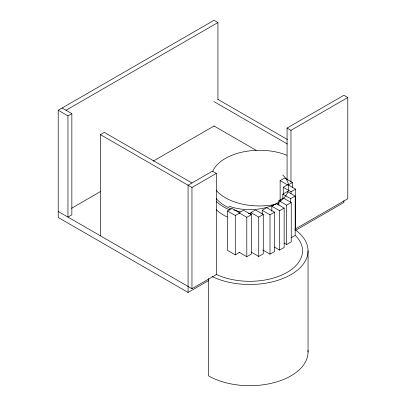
<?xml version="1.0" encoding="UTF-8"?>
<svg xmlns="http://www.w3.org/2000/svg" width="406" height="406" viewBox="0 0 406 406"><rect width="100%" height="100%" fill="white"/><g stroke="black" fill="none" stroke-linecap="round" stroke-linejoin="round"><path stroke-width="0.61" d="M208.628 280.566L188.069 292.437L58.215 217.469L58.215 110.265L214.038 20.3L217.931 22.548L217.931 99.719M66.005 110.265L217.931 22.548M67.954 115.883L71.852 113.634L71.852 214.845L67.954 217.093L67.954 115.883L58.215 110.265M100.419 235.835L100.419 134.625L104.312 132.376L191.962 182.979M71.492 208.303L100.561 191.52M153.214 161.121L214.094 125.977M287.078 179.934L287.078 128.068L343.887 95.268L347.785 97.516L347.785 198.727L294.797 229.319M100.419 134.625L191.962 187.481L216.312 173.423L216.312 274.634L191.962 288.686L58.215 211.47M287.078 128.068L290.975 130.316L347.785 97.516M227.487 211.024L232.034 208.4L239.824 212.896L235.282 215.52L227.487 211.024L227.487 250.38L235.282 254.882L239.824 252.258M280.135 200.62L280.135 180.629L284.682 178.006L292.472 182.502L292.472 187.501M283.256 194.154L283.256 187.278L287.803 184.654L295.593 189.155L295.593 228.512M292.472 182.502L287.925 185.126L280.135 180.629M250.938 214.454L250.938 212.582L255.486 209.958L263.276 214.454L263.276 253.816L258.734 256.44L250.938 251.938M282.835 198.539L282.835 194.169L287.377 191.546L295.172 196.042L295.172 235.399L291.132 237.733M251.344 214.698L243.554 210.201L239.012 212.825L246.802 217.322L251.344 214.698L251.344 254.06L246.802 256.683L239.012 252.182M283.256 187.278L291.046 191.779L295.593 189.155M262.215 214.063L262.215 210.313L266.757 207.689L274.547 212.186L274.547 251.547L270.005 254.171L262.733 249.969M278.907 205.05L278.907 200.676L283.449 198.052L291.239 202.548L291.239 241.91L286.697 244.534L284.098 243.032M271.822 211.221L271.822 206.223L276.364 203.599L284.154 208.095L284.154 247.457L279.612 250.081L274.415 247.081M250.938 212.582L258.734 217.078L263.276 214.454M282.835 194.169L290.625 198.666L295.172 196.042M262.215 210.313L270.005 214.81L274.547 212.186M278.907 200.676L286.697 205.172L291.239 202.548M271.822 206.223L279.612 210.719L284.154 208.095M295.274 230.542L343.887 202.477L343.887 200.676M217.875 99.358L287.453 139.532M213.977 101.607L287.392 143.993M213.977 125.972L256.166 150.327M216.312 173.423L212.414 171.175L188.069 185.232L188.069 292.437M62.113 108.011L71.852 113.634M308.052 250.832L308.052 352.038M291.046 191.779L291.046 193.652M290.975 130.316L290.975 182.187M290.625 198.666L290.625 202.416M286.697 205.172L286.697 244.534M279.612 210.719L279.612 250.081M270.005 214.81L270.005 254.171M258.734 217.078L258.734 256.44M246.802 217.322L246.802 256.683M235.282 215.52L235.282 254.882M208.517 278.425L208.517 375.839A58.307 33.662 0 0 0 273.375 382.812A58.307 33.662 0 0 0 307.981 350.388M191.962 187.481L191.962 288.686M282.713 175.052A39.022 22.528 0 0 1 277.339 203.036A39.022 22.528 0 0 1 228.867 206.136M250.822 213.734A48.202 27.831 0 0 1 248.411 213.444M240.337 211.896A48.202 27.831 0 0 1 233.826 209.917M231.126 208.862A48.202 27.831 0 0 1 216.241 198.651M278.633 203.65A48.202 27.831 0 0 1 276.953 204.051M275.821 204.294A48.202 27.831 0 0 1 216.241 190.404M212.744 171.302A48.202 27.831 0 0 1 286.798 155.178M227.132 216.987A50.501 29.156 0 0 1 216.134 209.557M229.776 209.932A50.501 29.156 0 0 1 216.134 201.31M295.466 235.587A52.795 30.48 0 0 1 283.769 274.136A52.795 30.48 0 0 1 215.987 274.263M295.055 229.644A58.307 33.662 0 0 1 290.61 274.837A58.307 33.662 0 0 1 212.267 276.618"/></g></svg>
